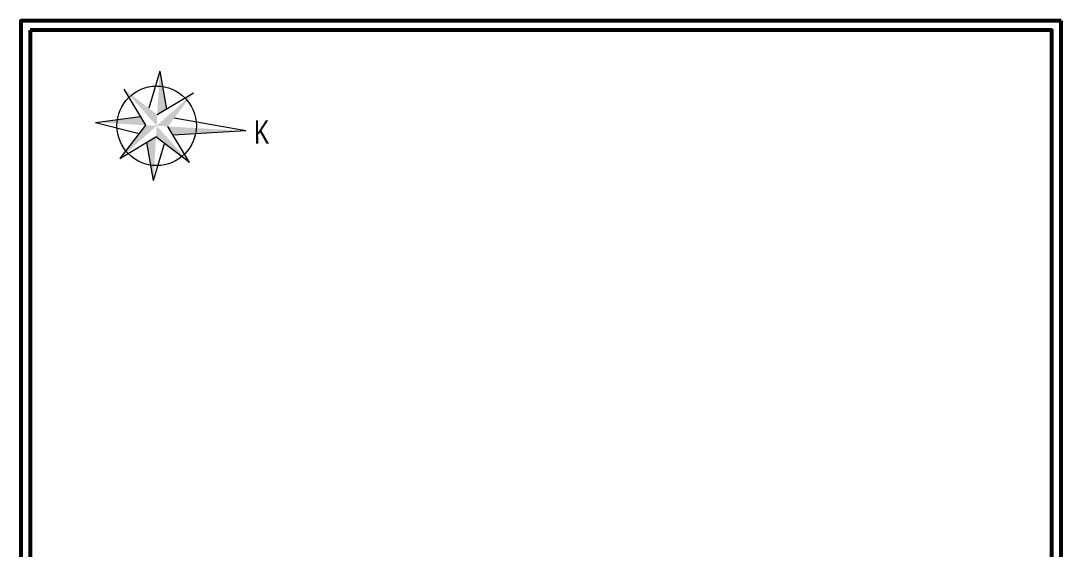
# Model space of a CAD drawing. Header units: millimetres. Extents: x -1335 to 33749, y 2338 to 5277.
# Drawn here: x 14125 to 15240, y 4710 to 5277 of the extents above; entities that cross this region are included whole.
import ezdxf

# ---------------------------------------------------------------- set-up
doc = ezdxf.new("R2010")
doc.units = ezdxf.units.MM
doc.layers.add('ANTET', color=7, linetype='Continuous', lineweight=18)
doc.layers.add('DUVAR', color=7, linetype='Continuous', lineweight=53)
doc.styles.get("Standard").update_dxf_attribs({"font": 'arial.ttf'})

msp = doc.modelspace()

# ---------------------------------------------------------------- linework, layer by layer
at = {"layer": 'ANTET', "color": 71}
for p, q in [((14274.2, 5222.6), (14262.5, 5183)), ((14235.8, 5203.4), (14259, 5164.7)), ((14310.3, 5199.2), (14271.6, 5176)), ((14366.4, 5158.6), (14289.5, 5172.1)), ((14205.4, 5167.8), (14252.3, 5156)), ((14259, 5164.7), (14231.5, 5128.9)), ((14306.1, 5124.7), (14282.9, 5163.4)), ((14231.5, 5128.9), (14270.2, 5152.1)), ((14267.6, 5105.5), (14279.3, 5145.1))]:
    msp.add_line(p, q, dxfattribs=at)
at = {"layer": 'ANTET', "color": 30}
for p, q in [((14274.2, 5222.6), (14281.4, 5181.9)), ((14205.4, 5167.8), (14253.3, 5174.1)), ((14306.1, 5124.7), (14270.2, 5152.1)), ((14366.4, 5158.6), (14288.5, 5154)), ((14267.6, 5105.5), (14260.4, 5146.2))]:
    msp.add_line(p, q, dxfattribs=at)
at = {"layer": 'ANTET', "color": 71}
msp.add_circle((14270.9, 5164.1), 42.6, dxfattribs=at)
at = {"layer": 'ANTET', "color": 30}
for points in [[(14271.6, 5176), (14281.4, 5181.9), (14274.2, 5222.6)], [(14270.9, 5164.1), (14271.6, 5176), (14235.8, 5203.4)], [(14270.9, 5164.1), (14282.9, 5163.4), (14310.3, 5199.2)], [(14259, 5164.7), (14253.3, 5174.1), (14205.4, 5167.8)], [(14231.5, 5128.9), (14259, 5164.7), (14231.5, 5128.9), (14270.9, 5164.1)], [(14270.9, 5164.1), (14270.2, 5152.1), (14306.1, 5124.7)], [(14282.9, 5163.4), (14288.5, 5154), (14366.4, 5158.6)], [(14270.2, 5152.1), (14260.4, 5146.2), (14267.6, 5105.5)]]:
    msp.add_solid(points, dxfattribs=at)
at = {"layer": 'DUVAR'}
msp.add_lwpolyline([(15240, 5276.6), (14125.4, 5276.6), (14125.4, 2376.9), (15240, 2376.9)], close=True, dxfattribs=at)
msp.add_lwpolyline([(14135.4, 5266.6), (14135.4, 2386.9), (15230, 2386.9), (15230, 5266.6), (14135.4, 5266.6)], dxfattribs=at)

# ---------------------------------------------------------------- texts
at = {"layer": 'ANTET', "color": 71, "linetype": 'Continuous', "width": 0.7}
msp.add_text('K', height=25, rotation=0.1304, dxfattribs=at).set_placement((14375.4, 5144.8))

doc.saveas('drawing.dxf')
